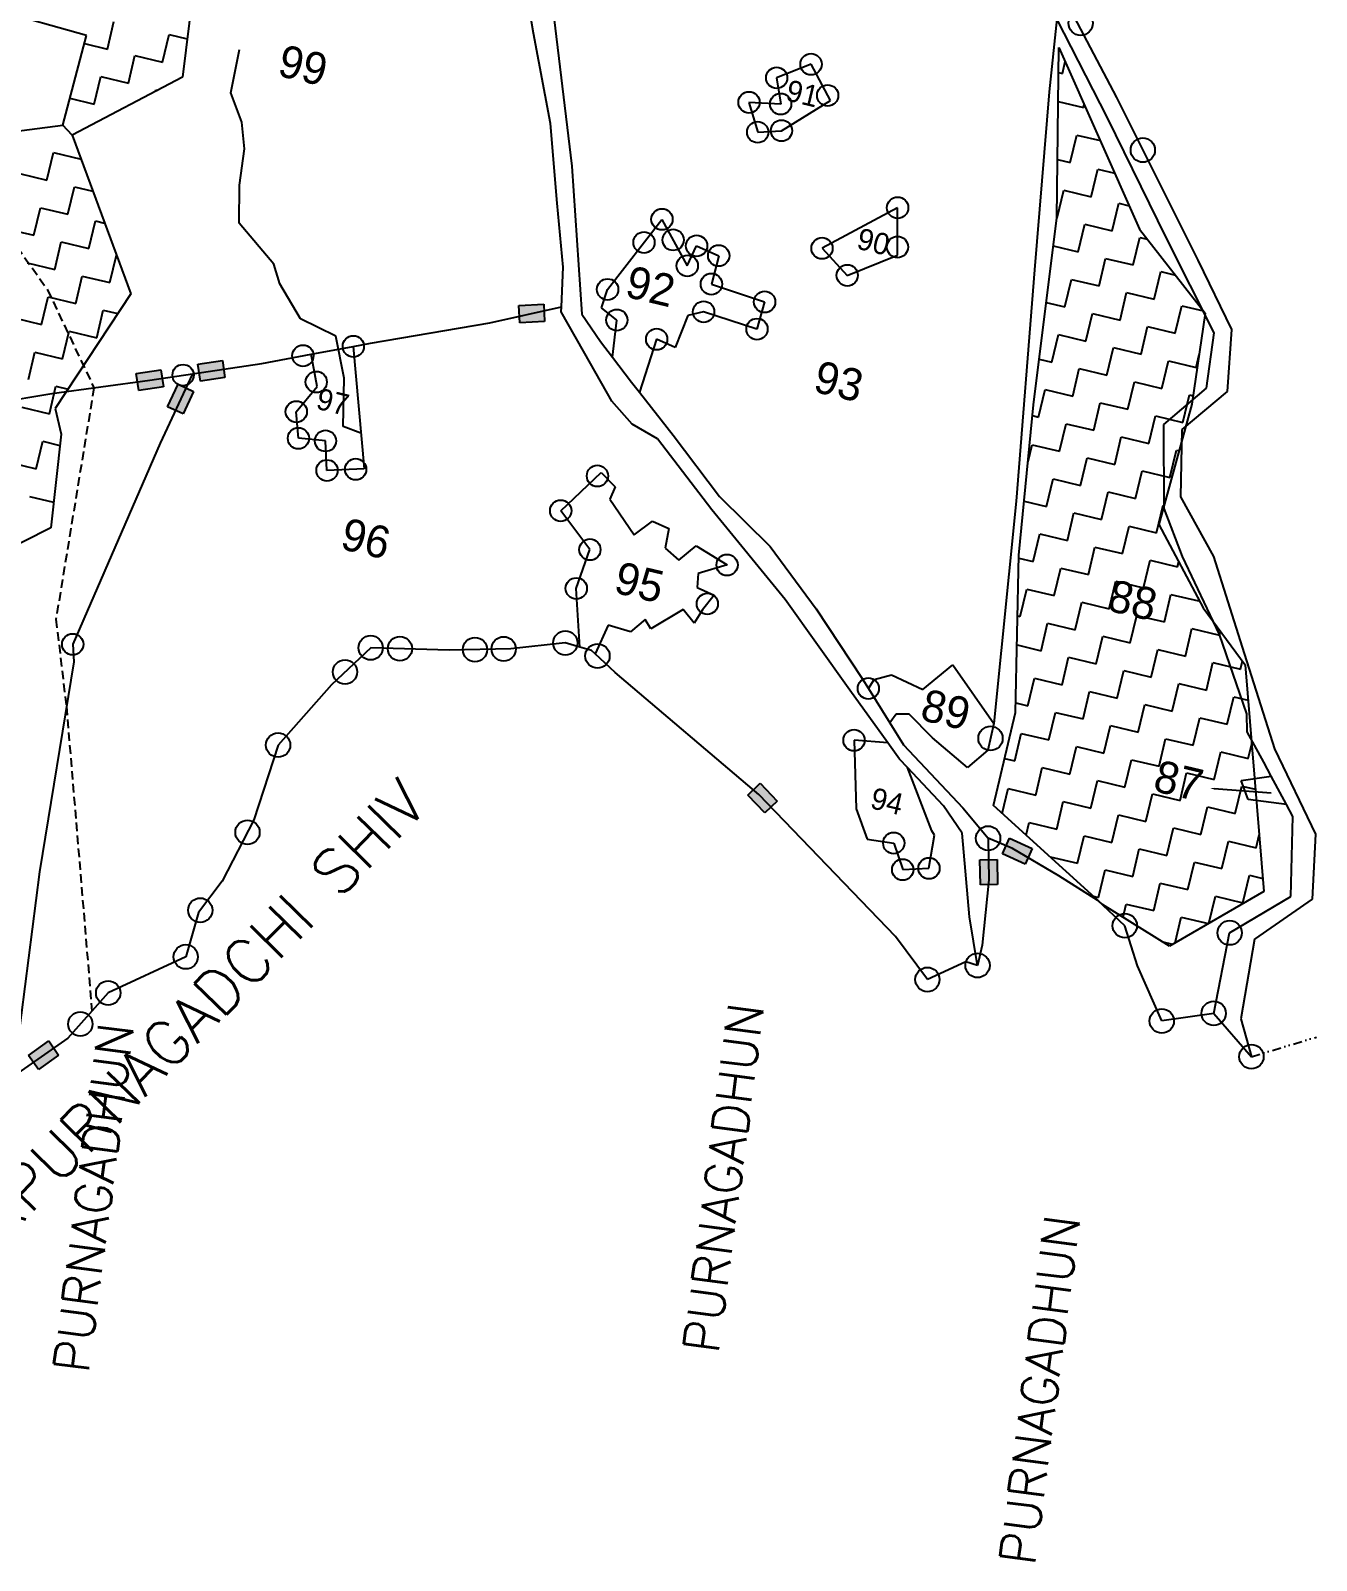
# Model space of a CAD drawing. Header units: metres. Extents: x 318142 to 321969, y 1858939 to 1863690.
# Drawn here: x 320338 to 321083, y 1859182 to 1860068 of the extents above; entities that cross this region are included whole.
import ezdxf

# ---------------------------------------------------------------- set-up
doc = ezdxf.new("R2010")
doc.units = ezdxf.units.M
doc.linetypes.add('DASHED', pattern=[0.75, 0.5, -0.25])
doc.linetypes.add('DIVIDE', pattern=[1.25, 0.5, -0.25, 0, -0.25, 0, -0.25])
for name, color, linetype in [('LINE_FOOTPATH', 1, 'DASHED'), ('LINE_WATER', 4, 'Continuous'), ('OFF', 1, 'Continuous'), ('POLY_HATCH', 12, 'Continuous'), ('POLY_PARCEL', 6, 'Continuous'), ('POLY_ROAD', 30, 'Continuous'), ('TEXT_MAPOUT', 7, 'Continuous'), ('TEXT_PARCEL', 7, 'Continuous'), ('V_BOUND_LINE', 7, 'Continuous'), ('V_DIVIDE_LINE', 7, 'DIVIDE')]:
    doc.layers.add(name, color=color, linetype=linetype)
doc.styles.get("Standard").update_dxf_attribs({"font": 'simplex.shx'})
doc.styles.add('TEXT_MAP', font='')
doc.styles.get('TEXT_MAP').set_extended_font_data('Kruti Dev 050')

msp = doc.modelspace()

# ---------------------------------------------------------------- hatches: boundary and pattern name
for points in [[(320635.65, 1859899.28), (320635.14, 1859909.22), (320620.77, 1859908.48), (320621.29, 1859898.54)], [(320414.84, 1859861.45), (320413.37, 1859871.29), (320399.14, 1859869.17), (320400.61, 1859859.33)], [(320450.51, 1859866.77), (320449.04, 1859876.61), (320434.82, 1859874.49), (320436.28, 1859864.65)], [(320417.22, 1859849.88), (320426.24, 1859845.68), (320432.32, 1859858.71), (320423.31, 1859862.92)], [(320763.29, 1859614.55), (320770.46, 1859621.45), (320760.49, 1859631.82), (320753.32, 1859624.92)], [(320904.93, 1859599.89), (320900.89, 1859590.8), (320914.04, 1859584.96), (320918.08, 1859594.05)], [(320897.85, 1859587.58), (320887.9, 1859587.36), (320888.2, 1859572.98), (320898.15, 1859573.19)], [(320336.65, 1859474.15), (320342.4, 1859466.04), (320354.14, 1859474.35), (320348.38, 1859482.47)]]:
    msp.add_hatch(color=256).paths.add_polyline_path(points)

# ---------------------------------------------------------------- linework, layer by layer
for p, q in [((320620.77, 1859908.48), (320635.14, 1859909.22)), ((320621.29, 1859898.54), (320620.77, 1859908.48)), ((320635.14, 1859909.22), (320635.65, 1859899.28)), ((320635.65, 1859899.28), (320621.29, 1859898.54)), ((320399.14, 1859869.17), (320413.37, 1859871.29)), ((320400.61, 1859859.33), (320399.14, 1859869.17)), ((320413.37, 1859871.29), (320414.84, 1859861.45)), ((320434.82, 1859874.49), (320449.04, 1859876.61)), ((320436.28, 1859864.65), (320434.82, 1859874.49)), ((320449.04, 1859876.61), (320450.51, 1859866.77)), ((320414.84, 1859861.45), (320400.61, 1859859.33)), ((320417.22, 1859849.88), (320423.31, 1859862.92)), ((320423.31, 1859862.92), (320432.32, 1859858.71)), ((320450.51, 1859866.77), (320436.28, 1859864.65)), ((320432.32, 1859858.71), (320426.24, 1859845.68)), ((320426.24, 1859845.68), (320417.22, 1859849.88)), ((320753.32, 1859624.92), (320760.49, 1859631.82)), ((320760.49, 1859631.82), (320770.46, 1859621.45)), ((320763.29, 1859614.55), (320753.32, 1859624.92)), ((320770.46, 1859621.45), (320763.29, 1859614.55)), ((320900.89, 1859590.8), (320904.93, 1859599.89)), ((320904.93, 1859599.89), (320918.08, 1859594.05)), ((320918.08, 1859594.05), (320914.04, 1859584.96)), ((320887.9, 1859587.36), (320897.85, 1859587.58)), ((320888.2, 1859572.98), (320887.9, 1859587.36)), ((320897.85, 1859587.58), (320898.15, 1859573.19)), ((320914.04, 1859584.96), (320900.89, 1859590.8)), ((320898.15, 1859573.19), (320888.2, 1859572.98)), ((320336.65, 1859474.15), (320348.38, 1859482.47)), ((320348.38, 1859482.47), (320354.14, 1859474.35)), ((320342.4, 1859466.04), (320336.65, 1859474.15)), ((320354.14, 1859474.35), (320342.4, 1859466.04))]:
    msp.add_line(p, q)
msp.add_lwpolyline([(321023.49, 1859628.65), (321056.61, 1859626.13)])
for centre, radius in [((320946.24, 1860072), 7.04), ((320790.05, 1860048.22), 6.16), ((320770.11, 1860040.35), 6.16), ((320799.67, 1860030.14), 6.16), ((320754.08, 1860026.14), 6.16), ((320772.45, 1860025.18), 6.16), ((320759.16, 1860008.87), 6.16), ((320772.91, 1860009.74), 6.16), ((320982.25, 1859998.48), 7.04), ((320840.18, 1859965.11), 6.16), ((320703.66, 1859958.38), 6.16), ((320693.27, 1859944.99), 6.16), ((320710.15, 1859946.48), 6.16), ((320723.74, 1859943.04), 6.16), ((320796.4, 1859941.62), 6.16), ((320840.13, 1859942.34), 6.16), ((320736.56, 1859937.34), 6.16), ((320718.34, 1859931.48), 6.16), ((320810.98, 1859925.94), 6.16), ((320672.19, 1859917.79), 6.16), ((320732.3, 1859920.89), 6.16), ((320763.14, 1859910.56), 6.16), ((320677.52, 1859900.04), 6.16), ((320727.8, 1859904.83), 6.16), ((320700.59, 1859888.93), 6.16), ((320758.72, 1859894.81), 6.16), ((320524.86, 1859884.79), 6.16), ((320495.64, 1859879.38), 6.16), ((320426.25, 1859868.18), 6.16), ((320503.37, 1859864.16), 6.16), ((320491.82, 1859846.97), 6.16), ((320493.08, 1859831.56), 6.16), ((320508.74, 1859830.06), 6.16), ((320509.6, 1859812.95), 6.16), ((320526.23, 1859813.62), 6.16), ((320666.28, 1859809.77), 6.16), ((320645.01, 1859789.61), 6.16), ((320661.92, 1859767.08), 6.16), ((320741.41, 1859758.18), 6.16), ((320654.02, 1859744.59), 6.16), ((320729.97, 1859735.69), 6.16), ((320362.31, 1859712.24), 6.16), ((320534.93, 1859710.22), 7.04), ((320647.68, 1859713.04), 7.04), ((320551.86, 1859709.7), 7.04), ((320595.35, 1859709.18), 7.04), ((320612, 1859709.59), 7.04), ((320666.31, 1859705.48), 7.04), ((320520.05, 1859696.24), 7.04), ((320823.23, 1859686.65), 6.16), ((320894, 1859657.73), 7.04), ((320481.29, 1859653.87), 7.04), ((320814.94, 1859656.67), 6.16), ((320463.56, 1859603.3), 7.04), ((320837.97, 1859597.12), 6.16), ((320892.61, 1859599.92), 7.04), ((320843.16, 1859581.71), 6.16), ((320858.37, 1859582.49), 6.16), ((320436.18, 1859558.22), 7.04), ((320971.8, 1859549.24), 7.04), ((321032.54, 1859545.13), 7.04), ((320427.79, 1859531.23), 7.04), ((320886.49, 1859526.24), 7.04), ((320857.45, 1859518.07), 7.04), ((320382.85, 1859510.29), 7.04), ((321023.33, 1859498.48), 7.04), ((320366.71, 1859492.31), 7.04), ((320993.23, 1859494.06), 7.04), ((321045.17, 1859473.38), 7.04)]:
    msp.add_circle(centre, radius)
msp.add_solid([(321023.46, 1859628.23), (321021, 1859628.84), (321023.53, 1859629.06)])
at = {"layer": 'LINE_FOOTPATH', "ltscale": 10}
for p, q in [((320265.29, 1860034.43), (320347.72, 1859917.56)), ((320347.72, 1859917.56), (320374.59, 1859860.87)), ((320374.59, 1859860.87), (320352.59, 1859726.75)), ((320352.59, 1859726.75), (320358.63, 1859676.2)), ((320358.63, 1859676.2), (320373.44, 1859499.81))]:
    msp.add_line(p, q, dxfattribs=at)
at = {"layer": 'LINE_WATER'}
for p, q in [((320453.85, 1860031.68), (320459, 1860056.69)), ((320460.28, 1860014.73), (320453.85, 1860031.68)), ((320461.86, 1859999.18), (320460.28, 1860014.73)), ((320458.84, 1859978.13), (320461.86, 1859999.18)), ((320458.66, 1859956.17), (320458.84, 1859978.13)), ((320478.79, 1859932.38), (320458.66, 1859956.17)), ((320482.31, 1859921.1), (320478.79, 1859932.38)), ((320494.28, 1859900.71), (320482.31, 1859921.1)), ((320514.65, 1859890.79), (320494.28, 1859900.71)), ((320519.55, 1859866.44), (320514.65, 1859890.79)), ((320518.96, 1859838.34), (320519.55, 1859866.44)), ((320529.26, 1859834.52), (320518.96, 1859838.34))]:
    msp.add_line(p, q, dxfattribs=at)
at = {"layer": 'OFF'}
msp.add_line((321023.33, 1859498.48), (321045.17, 1859473.38), dxfattribs=at)
at = {"layer": 'POLY_HATCH'}
for p, q in [((320432.46, 1860093.24), (320425.95, 1860040.7)), ((320370.28, 1860064.94), (320301.37, 1860084.03)), ((320356.62, 1860012.98), (320370.28, 1860064.94)), ((320932.38, 1859959.25), (320933.66, 1860058.01)), ((320933.66, 1860058.01), (320980.41, 1859952.73)), ((320425.95, 1860040.7), (320362, 1860007.1)), ((320314.57, 1860007.48), (320356.62, 1860012.98)), ((320362, 1860007.1), (320356.62, 1860012.98)), ((320362, 1860007.1), (320395.97, 1859915.19)), ((320918.92, 1859851.01), (320932.38, 1859959.25)), ((320980.41, 1859952.73), (321018.36, 1859904.04)), ((320395.97, 1859915.19), (320352.16, 1859848.84)), ((321018.36, 1859904.04), (321010.73, 1859851.37)), ((320910.5, 1859763.86), (320918.92, 1859851.01)), ((321010.73, 1859851.37), (320991.6, 1859781.64)), ((320352.16, 1859848.84), (320355.61, 1859834.04)), ((320355.61, 1859834.04), (320349.6, 1859779.62)), ((320349.6, 1859779.62), (320274.16, 1859741.77)), ((320991.6, 1859781.64), (321017.26, 1859733.41)), ((320908.55, 1859672.69), (320910.5, 1859763.86)), ((321017.26, 1859733.41), (321041.59, 1859700.35)), ((321041.59, 1859700.35), (321052.36, 1859568.99)), ((320895.68, 1859618.8), (320908.55, 1859672.69)), ((320958.87, 1859561.6), (320895.68, 1859618.8)), ((321052.36, 1859568.99), (320997.72, 1859537.46)), ((320997.72, 1859537.46), (320958.87, 1859561.6))]:
    msp.add_line(p, q, dxfattribs=at)
at = {"layer": 'POLY_HATCH', "linetype": 'Continuous'}
for p, q in [((320382.38, 1860057.05), (320386.19, 1860073.01)), ((320414.3, 1860049.43), (320418.11, 1860065.38)), ((320418.11, 1860065.38), (320428.69, 1860062.86)), ((320369.04, 1860060.24), (320382.38, 1860057.05)), ((320394.53, 1860037.28), (320398.34, 1860053.24)), ((320398.34, 1860053.24), (320414.3, 1860049.43)), ((320935.7, 1860042.96), (320937.33, 1860049.76)), ((320374.76, 1860025.13), (320378.57, 1860041.09)), ((320378.57, 1860041.09), (320394.53, 1860037.28)), ((320933.47, 1860043.49), (320935.7, 1860042.96)), ((320360.7, 1860028.49), (320374.76, 1860025.13)), ((320410.24, 1860032.45), (320410.49, 1860033.47)), ((320410.49, 1860033.47), (320411.65, 1860033.19)), ((320933.26, 1860026.68), (320947.85, 1860023.19)), ((320947.85, 1860023.19), (320948.29, 1860025.06)), ((320940.22, 1859991.27), (320944.04, 1860007.23)), ((320944.04, 1860007.23), (320957.65, 1860003.98)), ((320347.36, 1859981.07), (320351.17, 1859997.03)), ((320351.17, 1859997.03), (320367.13, 1859993.21)), ((320367.13, 1859993.21), (320367.13, 1859993.22)), ((320932.82, 1859993.04), (320940.22, 1859991.27)), ((320331.4, 1859984.88), (320347.36, 1859981.07)), ((320952.37, 1859971.5), (320956.18, 1859987.46)), ((320956.18, 1859987.46), (320966.03, 1859985.11)), ((320359.51, 1859961.3), (320363.32, 1859977.26)), ((320363.32, 1859977.26), (320373.97, 1859974.71)), ((320932.6, 1859959.36), (320936.41, 1859975.31)), ((320936.41, 1859975.31), (320952.37, 1859971.5)), ((320964.52, 1859951.73), (320968.33, 1859967.69)), ((320968.33, 1859967.69), (320974.41, 1859966.24)), ((320339.74, 1859949.15), (320343.55, 1859965.11)), ((320343.55, 1859965.11), (320359.51, 1859961.3)), ((320371.65, 1859941.53), (320375.47, 1859957.49)), ((320375.47, 1859957.49), (320380.81, 1859956.21)), ((320932.38, 1859959.41), (320932.6, 1859959.36)), ((320323.78, 1859952.96), (320339.74, 1859949.15)), ((320944.75, 1859939.58), (320948.56, 1859955.54)), ((320948.56, 1859955.54), (320964.52, 1859951.73)), ((320976.66, 1859931.96), (320980.48, 1859947.92)), ((320980.48, 1859947.92), (320985, 1859946.84)), ((320351.88, 1859929.38), (320355.7, 1859945.34)), ((320355.7, 1859945.34), (320371.65, 1859941.53)), ((320930.36, 1859943.02), (320944.75, 1859939.58)), ((320335.93, 1859933.19), (320351.88, 1859929.38)), ((320383.8, 1859921.76), (320387.61, 1859937.71)), ((320387.61, 1859937.71), (320387.64, 1859937.71)), ((320956.89, 1859919.81), (320960.7, 1859935.77)), ((320960.7, 1859935.77), (320976.66, 1859931.96)), ((320364.03, 1859909.61), (320367.84, 1859925.57)), ((320367.84, 1859925.57), (320383.8, 1859921.76)), ((320937.12, 1859907.67), (320940.93, 1859923.63)), ((320940.93, 1859923.63), (320956.89, 1859919.81)), ((320988.81, 1859912.19), (320992.62, 1859928.15)), ((320992.62, 1859928.15), (321001.15, 1859926.11)), ((320344.26, 1859897.46), (320348.07, 1859913.42)), ((320348.07, 1859913.42), (320364.03, 1859909.61)), ((320969.04, 1859900.04), (320972.85, 1859916)), ((320972.85, 1859916), (320988.81, 1859912.19)), ((320376.18, 1859889.84), (320379.99, 1859905.8)), ((320379.99, 1859905.8), (320388.44, 1859903.78)), ((320926.29, 1859910.25), (320937.12, 1859907.67)), ((320949.27, 1859887.9), (320953.08, 1859903.86)), ((320953.08, 1859903.86), (320969.04, 1859900.04)), ((321000.96, 1859892.42), (321004.77, 1859908.38)), ((321004.77, 1859908.38), (321017.31, 1859905.38)), ((320328.3, 1859901.27), (320344.26, 1859897.46)), ((320981.19, 1859880.27), (320985, 1859896.23)), ((320985, 1859896.23), (321000.96, 1859892.42)), ((320356.41, 1859877.69), (320360.22, 1859893.65)), ((320360.22, 1859893.65), (320376.18, 1859889.84)), ((320929.5, 1859875.75), (320933.31, 1859891.71)), ((320933.31, 1859891.71), (320949.27, 1859887.9)), ((320336.64, 1859865.55), (320340.45, 1859881.5)), ((320340.45, 1859881.5), (320356.41, 1859877.69)), ((320922.22, 1859877.49), (320929.5, 1859875.75)), ((320961.41, 1859868.13), (320965.23, 1859884.08)), ((320965.23, 1859884.08), (320981.19, 1859880.27)), ((321013.1, 1859872.65), (321014.9, 1859880.19)), ((320941.64, 1859855.98), (320945.46, 1859871.94)), ((320945.46, 1859871.94), (320961.41, 1859868.13)), ((320993.33, 1859860.5), (320997.14, 1859876.46)), ((320997.14, 1859876.46), (321013.1, 1859872.65)), ((320348.78, 1859845.77), (320352.59, 1859861.73)), ((320352.59, 1859861.73), (320359.57, 1859860.07)), ((320921.87, 1859843.83), (320925.69, 1859859.79)), ((320925.69, 1859859.79), (320941.64, 1859855.98)), ((320973.56, 1859848.36), (320977.37, 1859864.31)), ((320977.37, 1859864.31), (320993.33, 1859860.5)), ((320953.79, 1859836.21), (320957.6, 1859852.17)), ((320957.6, 1859852.17), (320973.56, 1859848.36)), ((321005.48, 1859840.73), (321009.29, 1859856.69)), ((321009.29, 1859856.69), (321011.43, 1859856.18)), ((320332.82, 1859849.59), (320348.78, 1859845.77)), ((320918.31, 1859844.68), (320921.87, 1859843.83)), ((320985.71, 1859828.58), (320989.52, 1859844.54)), ((320989.52, 1859844.54), (321005.48, 1859840.73)), ((320934.02, 1859824.06), (320937.83, 1859840.02)), ((320937.83, 1859840.02), (320953.79, 1859836.21)), ((320341.16, 1859813.86), (320344.97, 1859829.82)), ((320344.97, 1859829.82), (320354.89, 1859827.45)), ((320915.75, 1859818.21), (320918.06, 1859827.87)), ((320918.06, 1859827.87), (320934.02, 1859824.06)), ((320965.94, 1859816.44), (320969.75, 1859832.4)), ((320969.75, 1859832.4), (320985.71, 1859828.58)), ((320997.85, 1859808.81), (321001.67, 1859824.77)), ((321001.67, 1859824.77), (321003.32, 1859824.38)), ((320325.2, 1859817.67), (320341.16, 1859813.86)), ((320946.17, 1859804.29), (320949.98, 1859820.25)), ((320949.98, 1859820.25), (320965.94, 1859816.44)), ((320926.4, 1859792.14), (320930.21, 1859808.1)), ((320930.21, 1859808.1), (320946.17, 1859804.29)), ((320978.08, 1859796.67), (320981.9, 1859812.63)), ((320981.9, 1859812.63), (320997.85, 1859808.81)), ((320337.35, 1859797.9), (320351.26, 1859794.58)), ((320958.31, 1859784.52), (320962.13, 1859800.48)), ((320962.13, 1859800.48), (320978.08, 1859796.67)), ((320913.53, 1859795.22), (320926.4, 1859792.14)), ((320938.54, 1859772.37), (320942.35, 1859788.33)), ((320942.35, 1859788.33), (320958.31, 1859784.52)), ((320990.23, 1859776.9), (320994.04, 1859792.85)), ((320994.04, 1859792.85), (320994.64, 1859792.71)), ((320970.46, 1859764.75), (320974.27, 1859780.71)), ((320974.27, 1859780.71), (320990.23, 1859776.9)), ((320918.77, 1859760.23), (320922.58, 1859776.19)), ((320922.58, 1859776.19), (320938.54, 1859772.37)), ((320910.47, 1859762.21), (320918.77, 1859760.23)), ((320950.69, 1859752.6), (320954.5, 1859768.56)), ((320954.5, 1859768.56), (320970.46, 1859764.75)), ((320930.92, 1859740.46), (320934.73, 1859756.42)), ((320934.73, 1859756.42), (320950.69, 1859752.6)), ((320982.61, 1859744.98), (320986.42, 1859760.94)), ((320986.42, 1859760.94), (321002.38, 1859757.13)), ((321002.38, 1859757.13), (321003.08, 1859760.06)), ((320911.15, 1859728.31), (320914.96, 1859744.27)), ((320914.96, 1859744.27), (320930.92, 1859740.46)), ((320962.84, 1859732.83), (320966.65, 1859748.79)), ((320966.65, 1859748.79), (320982.61, 1859744.98)), ((320943.06, 1859720.69), (320946.88, 1859736.64)), ((320946.88, 1859736.64), (320962.84, 1859732.83)), ((320994.75, 1859725.21), (320998.56, 1859741.17)), ((320998.56, 1859741.17), (321014.52, 1859737.35)), ((321014.52, 1859737.35), (321014.72, 1859738.18)), ((320909.75, 1859728.64), (320911.15, 1859728.31)), ((320974.98, 1859713.06), (320978.79, 1859729.02)), ((320978.79, 1859729.02), (320994.75, 1859725.21)), ((320923.29, 1859708.54), (320927.11, 1859724.5)), ((320927.11, 1859724.5), (320943.06, 1859720.69)), ((321006.9, 1859705.44), (321010.71, 1859721.4)), ((321010.71, 1859721.4), (321026.67, 1859717.58)), ((321026.67, 1859717.58), (321027.22, 1859719.88)), ((320909.39, 1859711.86), (320923.29, 1859708.54)), ((320955.21, 1859700.92), (320959.02, 1859716.87)), ((320959.02, 1859716.87), (320974.98, 1859713.06)), ((320987.13, 1859693.29), (320990.94, 1859709.25)), ((320990.94, 1859709.25), (321006.9, 1859705.44)), ((320935.44, 1859688.77), (320939.25, 1859704.73)), ((320939.25, 1859704.73), (320955.21, 1859700.92)), ((321019.05, 1859685.67), (321022.86, 1859701.63)), ((321022.86, 1859701.63), (321038.82, 1859697.81)), ((321038.82, 1859697.81), (321039.95, 1859702.58)), ((320915.67, 1859676.62), (320919.48, 1859692.58)), ((320919.48, 1859692.58), (320935.44, 1859688.77)), ((320967.36, 1859681.14), (320971.17, 1859697.1)), ((320971.17, 1859697.1), (320987.13, 1859693.29)), ((320947.59, 1859669), (320951.4, 1859684.96)), ((320951.4, 1859684.96), (320967.36, 1859681.14)), ((320999.28, 1859673.52), (321003.09, 1859689.48)), ((321003.09, 1859689.48), (321019.05, 1859685.67)), ((321031.19, 1859665.9), (321035, 1859681.85)), ((321035, 1859681.85), (321043.27, 1859679.88)), ((320908.67, 1859678.29), (320915.67, 1859676.62)), ((320979.5, 1859661.37), (320983.32, 1859677.33)), ((320983.32, 1859677.33), (320999.28, 1859673.52)), ((320927.82, 1859656.85), (320931.63, 1859672.81)), ((320931.63, 1859672.81), (320947.59, 1859669)), ((320959.73, 1859649.23), (320963.55, 1859665.19)), ((320963.55, 1859665.19), (320979.5, 1859661.37)), ((321011.42, 1859653.75), (321015.23, 1859669.71)), ((321015.23, 1859669.71), (321031.19, 1859665.9)), ((320908.05, 1859644.7), (320911.86, 1859660.66)), ((320911.86, 1859660.66), (320927.82, 1859656.85)), ((320991.65, 1859641.6), (320995.46, 1859657.56)), ((320995.46, 1859657.56), (321011.42, 1859653.75)), ((320939.96, 1859637.08), (320943.77, 1859653.04)), ((320943.77, 1859653.04), (320959.73, 1859649.23)), ((321023.57, 1859633.98), (321027.38, 1859649.94)), ((321027.38, 1859649.94), (321043.34, 1859646.13)), ((321043.34, 1859646.13), (321045.35, 1859654.53)), ((320902.2, 1859646.1), (320908.05, 1859644.7)), ((320920.19, 1859624.93), (320924, 1859640.89)), ((320924, 1859640.89), (320939.96, 1859637.08)), ((320971.88, 1859629.46), (320975.69, 1859645.41)), ((320975.69, 1859645.41), (320991.65, 1859641.6)), ((321003.8, 1859621.83), (321007.61, 1859637.79)), ((321007.61, 1859637.79), (321023.57, 1859633.98)), ((320900.76, 1859614.2), (320904.23, 1859628.75)), ((320904.23, 1859628.75), (320920.19, 1859624.93)), ((320952.11, 1859617.31), (320955.92, 1859633.27)), ((320955.92, 1859633.27), (320971.88, 1859629.46)), ((321035.71, 1859614.21), (321039.53, 1859630.17)), ((321039.53, 1859630.17), (321047.5, 1859628.26)), ((320932.34, 1859605.16), (320936.15, 1859621.12)), ((320936.15, 1859621.12), (320952.11, 1859617.31)), ((320984.03, 1859609.69), (320987.84, 1859625.64)), ((320987.84, 1859625.64), (321003.8, 1859621.83)), ((320964.26, 1859597.54), (320968.07, 1859613.5)), ((320968.07, 1859613.5), (320984.03, 1859609.69)), ((321015.94, 1859602.06), (321019.76, 1859618.02)), ((321019.76, 1859618.02), (321035.71, 1859614.21)), ((320914.63, 1859601.65), (320916.38, 1859608.98)), ((320916.38, 1859608.98), (320932.34, 1859605.16)), ((320996.17, 1859589.91), (320999.99, 1859605.87)), ((320999.99, 1859605.87), (321015.94, 1859602.06)), ((320944.49, 1859585.39), (320948.3, 1859601.35)), ((320948.3, 1859601.35), (320964.26, 1859597.54)), ((320976.4, 1859577.77), (320980.21, 1859593.73)), ((320980.21, 1859593.73), (320996.17, 1859589.91)), ((321028.09, 1859582.29), (321031.9, 1859598.25)), ((321031.9, 1859598.25), (321047.86, 1859594.44)), ((321047.86, 1859594.44), (321049.66, 1859601.95)), ((320928.5, 1859589.09), (320928.53, 1859589.2)), ((320928.53, 1859589.2), (320944.49, 1859585.39)), ((321008.32, 1859570.14), (321012.13, 1859586.1)), ((321012.13, 1859586.1), (321028.09, 1859582.29)), ((320956.63, 1859565.62), (320960.44, 1859581.58)), ((320960.44, 1859581.58), (320976.4, 1859577.77)), ((321040.24, 1859562.52), (321044.05, 1859578.48)), ((321044.05, 1859578.48), (321051.73, 1859576.64)), ((320988.55, 1859558), (320992.36, 1859573.96)), ((320992.36, 1859573.96), (321008.32, 1859570.14)), ((320953.64, 1859566.34), (320956.63, 1859565.62)), ((320970.77, 1859554.21), (320972.59, 1859561.81)), ((320972.59, 1859561.81), (320988.55, 1859558)), ((321020.53, 1859550.62), (321024.28, 1859566.33)), ((321024.28, 1859566.33), (321040.24, 1859562.52)), ((321000.96, 1859539.33), (321004.51, 1859554.19)), ((321004.51, 1859554.19), (321020.21, 1859550.44)), ((320993.87, 1859539.86), (320999.53, 1859538.5))]:
    msp.add_line(p, q, dxfattribs=at)
at = {"layer": 'POLY_PARCEL'}
for p, q in [((320932.52, 1860074.56), (320927.9, 1860032.26)), ((320790.05, 1860048.22), (320770.11, 1860040.35)), ((320801.27, 1860027.14), (320790.05, 1860048.22)), ((320770.11, 1860040.35), (320772.45, 1860025.18)), ((320927.9, 1860032.26), (320919.47, 1859929.08)), ((320772.45, 1860025.18), (320754.08, 1860026.14)), ((320754.08, 1860026.14), (320759.16, 1860008.87)), ((320772.91, 1860009.74), (320801.27, 1860027.14)), ((320759.16, 1860008.87), (320772.91, 1860009.74)), ((320672.19, 1859917.79), (320703.66, 1859958.38)), ((320703.66, 1859958.38), (320718.34, 1859931.48)), ((320840.18, 1859965.11), (320796.4, 1859941.62)), ((320840.12, 1859937.66), (320840.18, 1859965.11)), ((320718.34, 1859931.48), (320723.74, 1859943.04)), ((320723.74, 1859943.04), (320736.56, 1859937.34)), ((320796.4, 1859941.62), (320810.98, 1859925.94)), ((320736.56, 1859937.34), (320732.3, 1859920.89)), ((320810.98, 1859925.94), (320840.12, 1859937.66)), ((320919.47, 1859929.08), (320908.8, 1859795.24)), ((320668.65, 1859907.1), (320672.19, 1859917.79)), ((320732.3, 1859920.89), (320763.14, 1859910.56)), ((320603.97, 1859898.51), (320645.44, 1859907.7)), ((320677.52, 1859900.04), (320668.65, 1859907.1)), ((320727.8, 1859904.83), (320718.72, 1859902.72)), ((320758.72, 1859894.81), (320727.8, 1859904.83)), ((320763.14, 1859910.56), (320758.72, 1859894.81)), ((320534.88, 1859886.64), (320603.97, 1859898.51)), ((320674.96, 1859878.62), (320677.52, 1859900.04)), ((320718.72, 1859902.72), (320711.3, 1859884.07)), ((320524.86, 1859884.79), (320534.88, 1859886.64)), ((320700.59, 1859888.93), (320690.59, 1859858.31)), ((320711.3, 1859884.07), (320700.59, 1859888.93)), ((320471.77, 1859874.97), (320500.39, 1859880.26)), ((320500.39, 1859880.26), (320524.86, 1859884.79)), ((320503.85, 1859861.6), (320500.39, 1859880.26)), ((320524.86, 1859884.79), (320531.07, 1859813.81)), ((320406.99, 1859865.31), (320431.62, 1859868.98)), ((320431.62, 1859868.98), (320412.87, 1859828.78)), ((320431.62, 1859868.98), (320471.77, 1859874.97)), ((320350.23, 1859857.52), (320406.99, 1859865.31)), ((320491.82, 1859846.97), (320503.85, 1859861.6)), ((320297.56, 1859848.76), (320350.23, 1859857.52)), ((320493.08, 1859831.56), (320491.82, 1859846.97)), ((320412.87, 1859828.78), (320362.31, 1859712.24)), ((320508.74, 1859830.06), (320493.08, 1859831.56)), ((320509.6, 1859812.95), (320508.74, 1859830.06)), ((320531.07, 1859813.81), (320509.6, 1859812.95)), ((320645.01, 1859789.61), (320668.39, 1859811.77)), ((320668.39, 1859811.77), (320676.51, 1859803.52)), ((320676.51, 1859803.52), (320673.52, 1859796.25)), ((320661.92, 1859767.08), (320645.01, 1859789.61)), ((320673.52, 1859796.25), (320687.53, 1859775.67)), ((320908.8, 1859795.24), (320895.91, 1859666.28)), ((320687.53, 1859775.67), (320698.26, 1859783.61)), ((320698.26, 1859783.61), (320707.74, 1859779.25)), ((320707.74, 1859779.25), (320705.48, 1859768.02)), ((320654.02, 1859744.59), (320661.92, 1859767.08)), ((320705.48, 1859768.02), (320713.49, 1859761.06)), ((320713.49, 1859761.06), (320723.43, 1859769.2)), ((320723.43, 1859769.2), (320741.41, 1859758.18)), ((320724.69, 1859753.35), (320723.98, 1859745.11)), ((320741.41, 1859758.18), (320724.69, 1859753.35)), ((320656.02, 1859710.65), (320654.02, 1859744.59)), ((320723.98, 1859745.11), (320733.85, 1859740.65)), ((320733.85, 1859740.65), (320727.2, 1859732.15)), ((320693.91, 1859726.65), (320685.45, 1859719.43)), ((320697.24, 1859721.23), (320693.91, 1859726.65)), ((320715.88, 1859732.33), (320697.24, 1859721.23)), ((320722.42, 1859724.47), (320715.88, 1859732.33)), ((320727.2, 1859732.15), (320722.42, 1859724.47)), ((320672.51, 1859723.36), (320665.03, 1859706.67)), ((320685.45, 1859719.43), (320672.51, 1859723.36)), ((320362.31, 1859712.24), (320362.87, 1859702.11)), ((320362.87, 1859702.11), (320342.99, 1859580.4)), ((320854.86, 1859685.99), (320872.17, 1859700.26)), ((320872.17, 1859700.26), (320895.91, 1859666.28)), ((320823.23, 1859686.65), (320826.51, 1859691.79)), ((320826.51, 1859691.79), (320836.55, 1859694.56)), ((320836.55, 1859694.56), (320854.86, 1859685.99)), ((320839.38, 1859671.8), (320835.63, 1859666.78)), ((320846.86, 1859671.71), (320839.38, 1859671.8)), ((320860.31, 1859658.09), (320846.86, 1859671.71)), ((320895.91, 1859666.28), (320892.48, 1859650.89)), ((320834.57, 1859655.13), (320814.94, 1859656.67)), ((320814.94, 1859656.67), (320816.1, 1859616.97)), ((320880.65, 1859640.9), (320860.31, 1859658.09)), ((320892.48, 1859650.89), (320880.65, 1859640.9)), ((320860.07, 1859604.25), (320845.91, 1859640.86)), ((321039.15, 1859633.26), (321056.58, 1859635.94)), ((321043.2, 1859622.31), (321039.15, 1859633.26)), ((321065.51, 1859619.4), (321043.2, 1859622.31)), ((320816.1, 1859616.97), (320822.57, 1859599.47)), ((320861.63, 1859601.66), (320860.07, 1859604.25)), ((320822.57, 1859599.47), (320837.97, 1859597.12)), ((320837.97, 1859597.12), (320843.16, 1859581.71)), ((320858.37, 1859582.49), (320861.63, 1859601.66)), ((320342.99, 1859580.4), (320328.19, 1859464.17)), ((320843.16, 1859581.71), (320858.37, 1859582.49))]:
    msp.add_line(p, q, dxfattribs=at)
at = {"layer": 'POLY_ROAD'}
for p, q in [((320629.25, 1860066.23), (320620.04, 1860119.32)), ((320639.61, 1860086.93), (320651.4, 1859989.27)), ((320961.81, 1860017.15), (320932.52, 1860074.56)), ((320639.07, 1860013.87), (320629.25, 1860066.23)), ((320642.99, 1859967.68), (320639.07, 1860013.87)), ((320995.84, 1859947.84), (320961.81, 1860017.15)), ((320651.4, 1859989.27), (320657.33, 1859903.4)), ((320646.5, 1859930.68), (320642.99, 1859967.68)), ((321023.56, 1859892.61), (320995.84, 1859947.84)), ((320645.44, 1859907.7), (320646.5, 1859930.68)), ((320645.3, 1859904.76), (320645.44, 1859907.7)), ((320662.24, 1859874.95), (320645.3, 1859904.76)), ((320657.33, 1859903.4), (320668.08, 1859887.63)), ((320668.08, 1859887.63), (320674.96, 1859878.62)), ((321019.05, 1859860.56), (321023.56, 1859892.61)), ((320674.96, 1859878.62), (320686.08, 1859864.06)), ((320674.59, 1859853.16), (320662.24, 1859874.95)), ((320686.08, 1859864.06), (320690.59, 1859858.31)), ((320994.44, 1859839.59), (321019.05, 1859860.56)), ((320686.34, 1859839.74), (320674.59, 1859853.16)), ((320690.59, 1859858.31), (320710.18, 1859833.4)), ((320701, 1859831.26), (320686.34, 1859839.74)), ((320710.18, 1859833.4), (320737, 1859797.76)), ((320994.67, 1859790.93), (320994.44, 1859839.59)), ((320732.58, 1859790.15), (320701, 1859831.26)), ((320737, 1859797.76), (320766.3, 1859768.89)), ((320775.01, 1859738.23), (320732.58, 1859790.15)), ((321005.19, 1859763.02), (320994.67, 1859790.93)), ((320766.3, 1859768.89), (320793.01, 1859732.84)), ((321026.63, 1859718), (321005.19, 1859763.02)), ((320812.54, 1859685.74), (320775.01, 1859738.23)), ((320793.01, 1859732.84), (320819.57, 1859692.5)), ((321042.49, 1859671.89), (321026.63, 1859718)), ((320819.57, 1859692.5), (320823.23, 1859686.65)), ((320834.57, 1859655.13), (320812.54, 1859685.74)), ((320823.23, 1859686.65), (320835.63, 1859666.78)), ((320835.63, 1859666.78), (320843.56, 1859654.08)), ((321042.65, 1859661.45), (321042.49, 1859671.89)), ((321052.26, 1859643.92), (321042.65, 1859661.45)), ((320841.35, 1859645.73), (320834.57, 1859655.13)), ((320843.56, 1859654.08), (320877.95, 1859617.49)), ((320845.91, 1859640.86), (320841.35, 1859645.73)), ((320866.74, 1859618.66), (320845.91, 1859640.86)), ((321056.58, 1859635.94), (321052.26, 1859643.92)), ((321065.51, 1859619.4), (321056.58, 1859635.94)), ((320877.49, 1859602.88), (320866.74, 1859618.66)), ((320877.95, 1859617.49), (320892.61, 1859599.92)), ((321069.22, 1859612.54), (321065.51, 1859619.4)), ((321068.06, 1859566.15), (321069.22, 1859612.54)), ((320881.74, 1859554.44), (320877.49, 1859602.88)), ((321032.54, 1859545.13), (321068.06, 1859566.15)), ((320886.49, 1859526.24), (320881.74, 1859554.44)), ((321023.33, 1859498.48), (321032.54, 1859545.13))]:
    msp.add_line(p, q, dxfattribs=at)
at = {"layer": 'V_BOUND_LINE'}
for p, q in [((320942.19, 1860075.79), (320967.05, 1860028.96)), ((320967.05, 1860028.96), (321014.03, 1859934.79)), ((321014.03, 1859934.79), (321033.7, 1859894.54)), ((321033.7, 1859894.54), (321031.18, 1859858.63)), ((321031.18, 1859858.63), (321004.86, 1859836.62)), ((321004.86, 1859836.62), (321004.13, 1859797.72)), ((321004.13, 1859797.72), (321023.12, 1859763.09)), ((321023.12, 1859763.09), (321039.84, 1859710.49)), ((320534.93, 1859710.22), (320512.15, 1859688.82)), ((320580.35, 1859708.81), (320534.93, 1859710.22)), ((320616.14, 1859709.69), (320580.35, 1859708.81)), ((320647.68, 1859713.04), (320616.14, 1859709.69)), ((320656.02, 1859710.65), (320647.68, 1859713.04)), ((320662.86, 1859708.69), (320656.02, 1859710.65)), ((320665.03, 1859706.67), (320662.86, 1859708.69)), ((321039.84, 1859710.49), (321058.46, 1859651.63)), ((320676.53, 1859695.99), (320665.03, 1859706.67)), ((320759.85, 1859625.3), (320676.53, 1859695.99)), ((320512.15, 1859688.82), (320481.29, 1859653.87)), ((320481.29, 1859653.87), (320467.31, 1859610.54)), ((321058.46, 1859651.63), (321082.23, 1859602.18)), ((320838.97, 1859543.04), (320759.85, 1859625.3)), ((320467.31, 1859610.54), (320448.9, 1859575.04)), ((321082.23, 1859602.18), (321080.29, 1859564.68)), ((320906.73, 1859594.04), (320892.61, 1859599.92)), ((320892.61, 1859599.92), (320893.12, 1859575.76)), ((320933.68, 1859578.18), (320906.73, 1859594.04)), ((320893.12, 1859575.76), (320889.08, 1859537.96)), ((320956.16, 1859563.86), (320933.68, 1859578.18)), ((320448.9, 1859575.04), (320435.11, 1859556.81)), ((320971.8, 1859549.24), (320956.16, 1859563.86)), ((321080.29, 1859564.68), (321046.91, 1859541.45)), ((320435.11, 1859556.81), (320427.79, 1859531.23)), ((320979.07, 1859525.98), (320971.8, 1859549.24)), ((320857.45, 1859518.07), (320838.97, 1859543.04)), ((321046.91, 1859541.45), (321039.01, 1859495.22)), ((320427.79, 1859531.23), (320382.85, 1859510.29)), ((320889.08, 1859537.96), (320886.49, 1859526.24)), ((320879.72, 1859528.23), (320857.45, 1859518.07)), ((320886.49, 1859526.24), (320879.72, 1859528.23)), ((320993.23, 1859494.06), (320979.07, 1859525.98)), ((320382.85, 1859510.29), (320359.43, 1859484.2)), ((321023.33, 1859498.48), (320993.23, 1859494.06)), ((321039.01, 1859495.22), (321045.17, 1859473.38)), ((320359.43, 1859484.2), (320330.58, 1859463.76))]:
    msp.add_line(p, q, dxfattribs=at)
at = {"layer": 'V_DIVIDE_LINE', "ltscale": 10}
msp.add_line((321045.17, 1859473.38), (321082.81, 1859484.75), dxfattribs=at)

# ---------------------------------------------------------------- texts
at = {"layer": 'TEXT_MAPOUT'}
for s, height, rotation, p in [('GHERPURNAGADCHI SHIV', 25.8388, 45.57779, (320273.09, 1859315.88)), ('PURNAGADHUN', 20.6711, 82.55591, (320736.35, 1859300.9)), ('PURNAGADHUN', 20.6711, 82.55591, (320371.43, 1859289.37)), ('PURNAGADHUN', 20.6711, 82.55591, (320919.6, 1859178.11))]:
    msp.add_text(s, height=height, rotation=rotation, dxfattribs=at).set_placement(p)
at = {"layer": 'TEXT_PARCEL', "style": 'TEXT_MAP'}
for s, height, p in [('99', 18.604, (320480.16, 1860041.79)), ('91', 12.403, (320774.7, 1860027.42)), ('90', 12.403, (320815.82, 1859941.56)), ('92', 18.604, (320681.5, 1859913.76)), ('93', 18.604, (320790.54, 1859858.76)), ('97', 12.403, (320502.62, 1859848.8)), ('96', 18.604, (320516.58, 1859767.7)), ('95', 18.604, (320675.01, 1859742.38)), ('88', 18.604, (320960.77, 1859732.02)), ('89', 18.604, (320852.51, 1859668.66)), ('87', 18.604, (320987.43, 1859627.51)), ('94', 12.403, (320823.68, 1859617.45))]:
    msp.add_text(s, height=height, rotation=346.56535, dxfattribs=at).set_placement(p)

doc.saveas('drawing.dxf')
